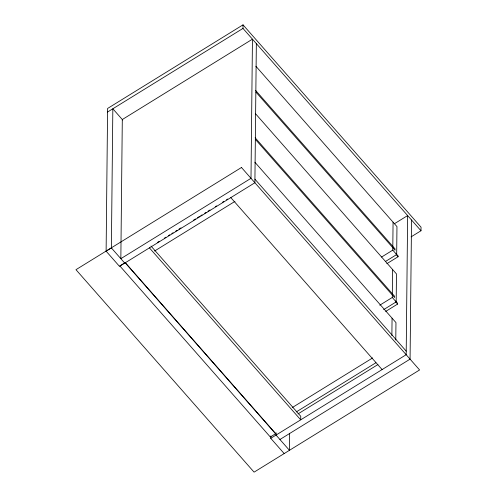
<?xml version="1.0" encoding="UTF-8"?>
<svg xmlns="http://www.w3.org/2000/svg" width="497" height="497" viewBox="0 0 497 497"><rect width="100%" height="100%" fill="white"/><g stroke="black" fill="none" stroke-linecap="round" stroke-linejoin="round"><path stroke-width="0.75" d="M256.346 43.606L254.893 182.747L119.473 266.355L106.116 251.171L107.607 108.458L243.027 24.85L421.034 227.185L420.996 230.757L411.087 236.87M124.741 263.106L111.378 247.916L112.838 108.775L122.734 120.025M420.996 230.757L242.99 28.416L243.027 24.85M284.122 453.506L270.766 438.323L270.79 436.006M276.052 432.75L276.028 435.068L289.391 450.257L289.565 433.247M391.884 335.55L392.065 318.161M383.665 309.625L396.184 301.896L392.282 297.467L392.574 269.504M385.479 261.478L396.674 254.563L392.779 250.134L393.071 222.171M395.78 339.973L395.966 322.59L254.874 162.215M396.184 301.896L396.476 273.934L255.383 113.558M396.674 254.563L396.966 226.601L255.874 66.225M385.703 311.414L397.594 304.077L397.6 303.263L395.668 301.07M386.859 263.677L398.085 256.744L398.097 255.93L396.165 253.737M411.535 219.997L410.075 359.138L279.923 439.497M107.569 112.03L242.99 28.416M106.116 251.171L111.378 247.916M157.282 242.517L159.257 241.3M164.526 238.044L165.843 237.231M168.483 235.603L169.8 234.789M171.776 233.571L173.093 232.758M175.727 231.13L177.044 230.316M179.019 229.098L180.995 227.874M193.513 220.146L195.489 218.928M197.464 217.705L199.446 216.487M200.763 215.673L202.08 214.859M204.714 213.232L206.031 212.418M208.007 211.2L209.982 209.976M215.257 206.727L216.574 205.913M222.501 202.248L223.818 201.434M226.452 199.806L227.769 198.999M154.592 251.016L234.963 201.391M394.425 223.731L407.639 215.568L406.179 354.709L270.766 438.323M381.578 257.048L392.779 250.134M379.77 305.195L392.282 297.467M292.298 407.546L372.669 357.921M296.193 411.976L375.906 362.754M298.026 413.895L377.931 364.556M255.626 90.417L395.047 248.891L395.034 250.221L255.936 92.119M396.159 254.551L398.085 256.744M255.129 137.75L394.55 296.224L394.537 297.554L255.446 139.446M395.662 301.884L397.594 304.077M254.93 179.175L406.217 351.143M230.819 197.607L382.106 369.575M150.989 246.046L300.741 416.269L300.704 419.835L149.417 247.866M125.343 262.733L276.63 434.701M122.299 119.535L120.846 258.676L250.997 178.317L252.451 39.176L122.299 119.535M241.474 167.495L75.966 269.685L254.085 472.15L419.592 369.961L241.474 167.495M125.082 262.671L119.814 265.92L270.325 437L275.593 433.751L125.082 262.671"/></g></svg>
